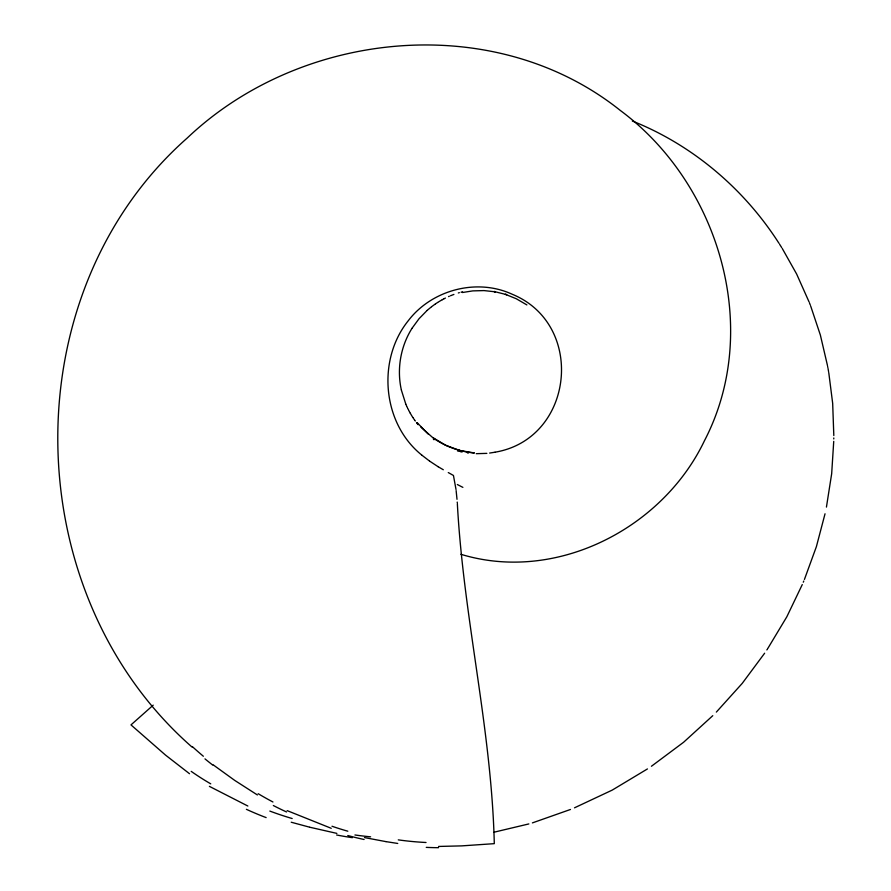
<?xml version="1.0" encoding="UTF-8"?>
<svg xmlns="http://www.w3.org/2000/svg" width="891" height="891" viewBox="0 0 891 891"><rect width="100%" height="100%" fill="white"/><g stroke="black" fill="none" stroke-linecap="round" stroke-linejoin="round"><path stroke-width="1.34" d="M833.809 435.554L832.673 403.333L828.764 372.616M833.787 437.971L833.764 438.94M833.731 441.357L831.671 473.734L826.436 507.079M825.033 513.784L816.39 546.651L804.428 579.451M803.771 581.032L803.281 582.213M802.279 584.574L786.831 616.784L767.708 648.615M411.998 328.345C400.605 346.41 396.707 368.974 401.318 389.812M412.132 328.133L419.015 318.744L427.112 310.447M766.839 649.929L767.274 649.272M764.634 653.214L742.225 683.386L716.342 712.087M712.778 715.673L683.597 742.259L651.432 766.26M153.207 705.16L130.988 724.895L165.514 755.089L189.505 773.711M427.312 310.257L431.255 306.983M431.589 306.716L434.942 304.265M435.331 303.998L437.581 302.506M647.445 768.933L612.206 790.117L574.506 807.814M437.926 302.283L439.129 301.548M439.608 301.247L442.159 299.788M442.337 299.688L443.763 298.919M444.119 298.73L445.422 298.073M448.541 296.603L449.342 296.246M450.445 295.79L451.537 295.333M570.463 809.473L532.406 822.894M452.272 295.055L453.909 294.431M458.33 292.961L459.355 292.66M528.842 823.93L494.16 832.172M461.07 292.181L462.518 291.814M495.106 452.183C574.071 438.829 586.111 324.502 512.236 294.264C476.83 277.881 431.734 289.831 408.245 320.76C376.826 359.808 382.261 423.414 421.788 455.078M494.906 452.227L489.638 453.062M462.384 292.526L472.809 290.889L484.025 290.589L495.407 291.836L494.037 291.48L506.701 294.665L505.331 294.308L516.312 298.763L526.882 304.922M486.854 453.374L476.24 453.686M438.55 846.45L461.716 845.882L494.293 843.654C491.609 729.361 463.476 617.786 457.361 503.861M474.123 452.973C459.466 451.67 445.244 446.436 433.204 437.993M468.354 453.051L467.43 452.929M397.742 843.454L386.059 841.639M459.032 450.356L474.257 452.929M385.97 841.627L364.519 837.585M336.876 833.386L309.723 827.216M462.106 452.015L460.235 451.603M458.999 451.303L457.506 450.924M309.3 827.104L291.223 822.226M460.892 554.291C555.873 583.304 662.514 528.675 704.436 440.767C762.54 329.135 719.36 183.925 620.359 110.495C494.884 10.235 301.548 29.425 187.277 137.982C11.327 293.184 16.417 593.139 191.999 747.037M331.252 828.307L287.158 810.632M460.324 450.679L445.79 445.344L432.503 437.403L420.897 427.123M632.332 121.02C692.519 144.966 744.163 188.859 778.99 243.31M247.854 806.032L209.396 786.363M448.273 472.564L453.452 475.471L456.014 489.504M443.306 469.746L438.205 466.761M257.399 794.961L234.712 780.393L212.927 764.656M438.105 466.706L429.618 461.115M429.462 461.003L422 455.268M434.006 439.742L433.416 439.308M428.059 433.973L417.222 422.735M418.091 424.673L417.356 423.748M417.233 423.593L416.509 422.668M415.295 421.02L414.783 420.318M414.616 420.084L413.803 418.893M413.48 418.414L413.001 417.69M412.834 417.445L412.088 416.275M779.58 244.245L781.652 247.509M782.242 248.444L796.654 274.072L809.106 302.016M411.664 415.596L410.294 413.257M410.15 413.012L409.47 411.776M409.203 411.274L408.557 410.038M408.278 409.492L407.655 408.212M407.354 407.588L406.775 406.329M406.541 405.817L405.884 404.28M405.773 404.024L401.373 390.08M809.496 303.007L810.264 304.978M810.654 305.969L820.366 335.061L827.494 365.611M827.683 366.613L827.873 367.604M828.051 368.607L828.585 371.614M456.136 490.629L457.005 499.316M457.228 502.079L457.295 502.958M462.886 487.366A155.312 25.427 35.3 0 1 457.328 484.515M438.55 847.686A295.021 288.651 1.7 0 1 426.254 847.374M426.032 842.496A297.271 286.679 1.7 0 1 398.277 839.868M364.096 839.5A287.036 281.545 3.9 0 1 347.78 835.513M347.813 831.203A286.523 276.767 6.5 0 1 331.998 826.247M286.534 811.968A314.735 309.968 4.7 0 1 273.337 805.531M272.947 801.989A308.731 300.39 10.4 0 1 258.178 793.703M212.659 765.001A335.807 330.75 6.7 0 1 204.975 758.876M203.371 756.259A331.786 325.26 11.2 0 1 192.378 746.636M210.744 783.846A249.357 234.444 44.1 0 1 191.197 771.361M266.142 817.604A313.231 308.353 53.9 0 1 246.395 809.318M292.181 818.528A314.467 301.425 41 0 1 269.817 811.066M352.39 837.674A347.601 341.877 51.9 0 1 336.598 834.978M370.611 836.827A338.513 328.824 40.1 0 1 354.941 834.967"/></g></svg>
